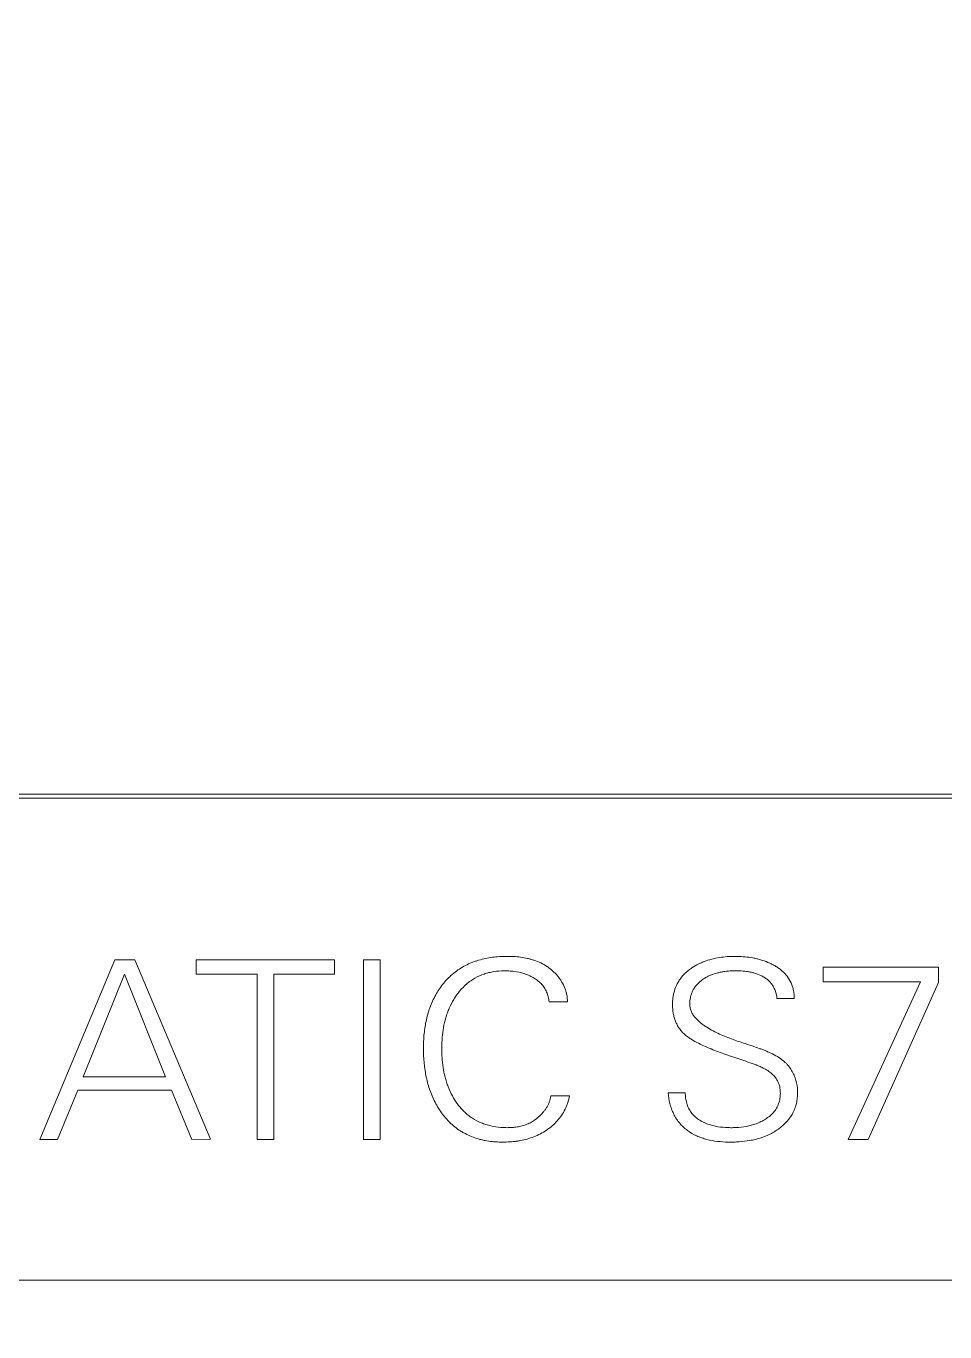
# Model space of a CAD drawing. Header units: millimetres. Extents: x 1359 to 3577, y 1336 to 3557.
# Drawn here: x 2572.91 to 2588.19, y 3249.92 to 3271.65 of the extents above; entities that cross this region are included whole.
import ezdxf

# ---------------------------------------------------------------- set-up
doc = ezdxf.new("R2010")
doc.units = ezdxf.units.MM
doc.set_wipeout_variables(frame=1)
doc.layers.add('000-PI-Oprema', color=30, linetype='Continuous', lineweight=5)

msp = doc.modelspace()

# ---------------------------------------------------------------- wipeouts: each hides what was drawn before it
msp.add_wipeout([(2556.571, 3330.083), (2626.371, 3330.083), (2626.371, 3183.083), (2556.571, 3183.083)])

# ---------------------------------------------------------------- next in the draw order: linework, layer by layer
at = {"layer": '000-PI-Oprema', "color": 0, "linetype": 'ByBlock', "lineweight": 0}
for p, q in [((2602.121, 3258.802), (2562.121, 3258.802)), ((2602.121, 3258.802), (2562.121, 3258.802)), ((2602.071, 3258.867), (2562.171, 3258.867)), ((2602.071, 3258.867), (2562.171, 3258.867)), ((2574.381, 3256.111), (2573.136, 3253.123)), ((2574.381, 3256.111), (2573.136, 3253.123)), ((2574.715, 3256.111), (2574.381, 3256.111)), ((2574.715, 3256.111), (2574.381, 3256.111)), ((2575.973, 3253.125), (2574.715, 3256.111)), ((2575.973, 3253.125), (2574.715, 3256.111)), ((2575.738, 3256.111), (2575.738, 3255.871)), ((2578.037, 3256.111), (2575.738, 3256.111)), ((2575.738, 3256.111), (2575.738, 3255.871)), ((2578.037, 3256.111), (2575.738, 3256.111)), ((2578.037, 3255.871), (2578.037, 3256.111)), ((2578.037, 3255.871), (2578.037, 3256.111)), ((2578.519, 3256.111), (2578.519, 3253.123)), ((2578.798, 3256.111), (2578.519, 3256.111)), ((2578.519, 3256.111), (2578.519, 3253.123)), ((2578.798, 3256.111), (2578.519, 3256.111)), ((2578.798, 3253.123), (2578.798, 3256.111)), ((2578.798, 3253.123), (2578.798, 3256.111)), ((2586.163, 3255.987), (2586.163, 3255.743)), ((2588.083, 3255.987), (2586.163, 3255.987)), ((2586.163, 3255.987), (2586.163, 3255.743)), ((2588.083, 3255.987), (2586.163, 3255.987)), ((2588.084, 3255.735), (2588.083, 3255.987)), ((2588.084, 3255.735), (2588.083, 3255.987)), ((2573.855, 3254.166), (2574.546, 3255.871)), ((2573.855, 3254.166), (2574.546, 3255.871)), ((2574.546, 3255.871), (2575.223, 3254.166)), ((2574.546, 3255.871), (2575.223, 3254.166)), ((2575.738, 3255.871), (2576.748, 3255.871)), ((2575.738, 3255.871), (2576.748, 3255.871)), ((2576.748, 3255.871), (2576.748, 3253.123)), ((2576.748, 3255.871), (2576.748, 3253.123)), ((2577.027, 3253.123), (2577.027, 3255.871)), ((2577.027, 3255.871), (2578.037, 3255.871)), ((2577.027, 3253.123), (2577.027, 3255.871)), ((2577.027, 3255.871), (2578.037, 3255.871)), ((2586.163, 3255.743), (2587.787, 3255.743)), ((2586.163, 3255.743), (2587.787, 3255.743)), ((2587.787, 3255.743), (2586.581, 3253.123)), ((2587.787, 3255.743), (2586.581, 3253.123)), ((2586.914, 3253.123), (2588.084, 3255.735)), ((2586.914, 3253.123), (2588.084, 3255.735)), ((2581.606, 3255.412), (2581.911, 3255.412)), ((2581.606, 3255.412), (2581.911, 3255.412)), ((2583.66, 3255.358), (2583.66, 3255.362)), ((2583.66, 3255.358), (2583.66, 3255.362)), ((2585.397, 3255.469), (2585.683, 3255.469)), ((2585.397, 3255.469), (2585.683, 3255.469)), ((2575.223, 3254.166), (2573.855, 3254.166)), ((2575.223, 3254.166), (2573.855, 3254.166)), ((2573.429, 3253.123), (2573.765, 3253.943)), ((2573.429, 3253.123), (2573.765, 3253.943)), ((2573.765, 3253.943), (2575.325, 3253.943)), ((2573.765, 3253.943), (2575.325, 3253.943)), ((2575.325, 3253.943), (2575.665, 3253.123)), ((2575.325, 3253.943), (2575.665, 3253.123)), ((2581.946, 3253.848), (2581.637, 3253.848)), ((2581.946, 3253.848), (2581.637, 3253.848)), ((2583.872, 3253.897), (2583.586, 3253.897)), ((2583.872, 3253.897), (2583.586, 3253.897)), ((2575.665, 3253.123), (2575.973, 3253.125)), ((2575.665, 3253.123), (2575.973, 3253.125)), ((2576.748, 3253.123), (2577.027, 3253.123)), ((2576.748, 3253.123), (2577.027, 3253.123)), ((2578.519, 3253.123), (2578.798, 3253.123)), ((2578.519, 3253.123), (2578.798, 3253.123)), ((2607.371, 3250.783), (2556.871, 3250.783)), ((2607.371, 3250.783), (2556.871, 3250.783))]:
    msp.add_line(p, q, dxfattribs=at)
for points, knots in [([(2581.911, 3255.412), (2581.911, 3255.451), (2581.906, 3255.51), (2581.89, 3255.577), (2581.881, 3255.605), (2581.875, 3255.624), (2581.871, 3255.633), (2581.853, 3255.679), (2581.836, 3255.714), (2581.805, 3255.764), (2581.794, 3255.781), (2581.771, 3255.813), (2581.759, 3255.828), (2581.721, 3255.874), (2581.694, 3255.902), (2581.651, 3255.942), (2581.635, 3255.954), (2581.604, 3255.978), (2581.588, 3255.99), (2581.506, 3256.045), (2581.435, 3256.078), (2581.342, 3256.11), (2581.323, 3256.116), (2581.285, 3256.126), (2581.266, 3256.131), (2581.209, 3256.144), (2581.17, 3256.15), (2581.093, 3256.16), (2581.054, 3256.164), (2580.995, 3256.167), (2580.975, 3256.168), (2580.936, 3256.169), (2580.916, 3256.169), (2580.818, 3256.168), (2580.74, 3256.163), (2580.586, 3256.143), (2580.51, 3256.127), (2580.416, 3256.099), (2580.397, 3256.093), (2580.36, 3256.08), (2580.341, 3256.074), (2580.286, 3256.052), (2580.25, 3256.035), (2580.146, 3255.982), (2580.081, 3255.939), (2579.958, 3255.839), (2579.903, 3255.783), (2579.828, 3255.692), (2579.805, 3255.661), (2579.772, 3255.612), (2579.761, 3255.595), (2579.74, 3255.562), (2579.69, 3255.477), (2579.65, 3255.388), (2579.617, 3255.295), (2579.61, 3255.277), (2579.598, 3255.239), (2579.592, 3255.22), (2579.576, 3255.163), (2579.567, 3255.125), (2579.543, 3255.011), (2579.532, 3254.934), (2579.519, 3254.779), (2579.516, 3254.701), (2579.517, 3254.583), (2579.518, 3254.544), (2579.522, 3254.465), (2579.525, 3254.426), (2579.537, 3254.31), (2579.548, 3254.233), (2579.58, 3254.081), (2579.601, 3254.006), (2579.641, 3253.895), (2579.655, 3253.858), (2579.687, 3253.786), (2579.722, 3253.716), (2579.762, 3253.649), (2579.805, 3253.583), (2579.827, 3253.551), (2579.864, 3253.505), (2579.877, 3253.489), (2579.902, 3253.46), (2579.942, 3253.416), (2580.013, 3253.349), (2580.076, 3253.301), (2580.125, 3253.268), (2580.141, 3253.258), (2580.175, 3253.237), (2580.193, 3253.228), (2580.28, 3253.182), (2580.352, 3253.153), (2580.447, 3253.126), (2580.466, 3253.121), (2580.505, 3253.112), (2580.524, 3253.108), (2580.582, 3253.097), (2580.621, 3253.091), (2580.699, 3253.083), (2580.738, 3253.08), (2580.816, 3253.078), (2580.855, 3253.078), (2580.933, 3253.08), (2580.972, 3253.083), (2581.031, 3253.089), (2581.051, 3253.091), (2581.09, 3253.096), (2581.109, 3253.1), (2581.206, 3253.117), (2581.281, 3253.138), (2581.391, 3253.181), (2581.427, 3253.197), (2581.497, 3253.234), (2581.531, 3253.254), (2581.579, 3253.287), (2581.595, 3253.299), (2581.626, 3253.322), (2581.641, 3253.335), (2581.671, 3253.36), (2581.686, 3253.374), (2581.714, 3253.401), (2581.782, 3253.472), (2581.837, 3253.553), (2581.881, 3253.641), (2581.889, 3253.659), (2581.904, 3253.696), (2581.924, 3253.751), (2581.938, 3253.809), (2581.946, 3253.848)], [0, 0, 0, 0, 0.015625, 0.023438, 0.027344, 0.027344, 0.03125, 0.03125, 0.046875, 0.046875, 0.054687, 0.054687, 0.0625, 0.0625, 0.078125, 0.078125, 0.085937, 0.085937, 0.09375, 0.09375, 0.125, 0.125, 0.132812, 0.132812, 0.140625, 0.140625, 0.15625, 0.15625, 0.171875, 0.171875, 0.179687, 0.179687, 0.1875, 0.1875, 0.21875, 0.21875, 0.25, 0.25, 0.257812, 0.257812, 0.265625, 0.265625, 0.28125, 0.28125, 0.3125, 0.3125, 0.34375, 0.34375, 0.359375, 0.359375, 0.367187, 0.367187, 0.375, 0.40625, 0.40625, 0.414062, 0.414062, 0.421875, 0.421875, 0.4375, 0.4375, 0.46875, 0.46875, 0.5, 0.5, 0.515625, 0.515625, 0.53125, 0.53125, 0.5625, 0.5625, 0.59375, 0.59375, 0.609375, 0.609375, 0.625, 0.640625, 0.640625, 0.65625, 0.65625, 0.664062, 0.664062, 0.671875, 0.6875, 0.703125, 0.703125, 0.710937, 0.710937, 0.71875, 0.71875, 0.75, 0.75, 0.757812, 0.757812, 0.765625, 0.765625, 0.78125, 0.78125, 0.796875, 0.796875, 0.8125, 0.8125, 0.828125, 0.828125, 0.835937, 0.835937, 0.84375, 0.84375, 0.875, 0.875, 0.890625, 0.890625, 0.90625, 0.90625, 0.914062, 0.914062, 0.921875, 0.921875, 0.929687, 0.929687, 0.9375, 0.96875, 0.96875, 0.976562, 0.976562, 0.984375, 1, 1, 1, 1]), ([(2581.911, 3255.412), (2581.911, 3255.451), (2581.906, 3255.51), (2581.89, 3255.577), (2581.881, 3255.605), (2581.875, 3255.624), (2581.871, 3255.633), (2581.853, 3255.679), (2581.836, 3255.714), (2581.805, 3255.764), (2581.794, 3255.781), (2581.771, 3255.813), (2581.759, 3255.828), (2581.721, 3255.874), (2581.694, 3255.902), (2581.651, 3255.942), (2581.635, 3255.954), (2581.604, 3255.978), (2581.588, 3255.99), (2581.506, 3256.045), (2581.435, 3256.078), (2581.342, 3256.11), (2581.323, 3256.116), (2581.285, 3256.126), (2581.266, 3256.131), (2581.209, 3256.144), (2581.17, 3256.15), (2581.093, 3256.16), (2581.054, 3256.164), (2580.995, 3256.167), (2580.975, 3256.168), (2580.936, 3256.169), (2580.916, 3256.169), (2580.818, 3256.168), (2580.74, 3256.163), (2580.586, 3256.143), (2580.51, 3256.127), (2580.416, 3256.099), (2580.397, 3256.093), (2580.36, 3256.08), (2580.341, 3256.074), (2580.286, 3256.052), (2580.25, 3256.035), (2580.146, 3255.982), (2580.081, 3255.939), (2579.958, 3255.839), (2579.903, 3255.783), (2579.828, 3255.692), (2579.805, 3255.661), (2579.772, 3255.612), (2579.761, 3255.595), (2579.74, 3255.562), (2579.69, 3255.477), (2579.65, 3255.388), (2579.617, 3255.295), (2579.61, 3255.277), (2579.598, 3255.239), (2579.592, 3255.22), (2579.576, 3255.163), (2579.567, 3255.125), (2579.543, 3255.011), (2579.532, 3254.934), (2579.519, 3254.779), (2579.516, 3254.701), (2579.517, 3254.583), (2579.518, 3254.544), (2579.522, 3254.465), (2579.525, 3254.426), (2579.537, 3254.31), (2579.548, 3254.233), (2579.58, 3254.081), (2579.601, 3254.006), (2579.641, 3253.895), (2579.655, 3253.858), (2579.687, 3253.786), (2579.722, 3253.716), (2579.762, 3253.649), (2579.805, 3253.583), (2579.827, 3253.551), (2579.864, 3253.505), (2579.877, 3253.489), (2579.902, 3253.46), (2579.942, 3253.416), (2580.013, 3253.349), (2580.076, 3253.301), (2580.125, 3253.268), (2580.141, 3253.258), (2580.175, 3253.237), (2580.193, 3253.228), (2580.28, 3253.182), (2580.352, 3253.153), (2580.447, 3253.126), (2580.466, 3253.121), (2580.505, 3253.112), (2580.524, 3253.108), (2580.582, 3253.097), (2580.621, 3253.091), (2580.699, 3253.083), (2580.738, 3253.08), (2580.816, 3253.078), (2580.855, 3253.078), (2580.933, 3253.08), (2580.972, 3253.083), (2581.031, 3253.089), (2581.051, 3253.091), (2581.09, 3253.096), (2581.109, 3253.1), (2581.206, 3253.117), (2581.281, 3253.138), (2581.391, 3253.181), (2581.427, 3253.197), (2581.497, 3253.234), (2581.531, 3253.254), (2581.579, 3253.287), (2581.595, 3253.299), (2581.626, 3253.322), (2581.641, 3253.335), (2581.671, 3253.36), (2581.686, 3253.374), (2581.714, 3253.401), (2581.782, 3253.472), (2581.837, 3253.553), (2581.881, 3253.641), (2581.889, 3253.659), (2581.904, 3253.696), (2581.924, 3253.751), (2581.938, 3253.809), (2581.946, 3253.848)], [0, 0, 0, 0, 0.015625, 0.023438, 0.027344, 0.027344, 0.03125, 0.03125, 0.046875, 0.046875, 0.054687, 0.054687, 0.0625, 0.0625, 0.078125, 0.078125, 0.085937, 0.085937, 0.09375, 0.09375, 0.125, 0.125, 0.132812, 0.132812, 0.140625, 0.140625, 0.15625, 0.15625, 0.171875, 0.171875, 0.179687, 0.179687, 0.1875, 0.1875, 0.21875, 0.21875, 0.25, 0.25, 0.257812, 0.257812, 0.265625, 0.265625, 0.28125, 0.28125, 0.3125, 0.3125, 0.34375, 0.34375, 0.359375, 0.359375, 0.367187, 0.367187, 0.375, 0.40625, 0.40625, 0.414062, 0.414062, 0.421875, 0.421875, 0.4375, 0.4375, 0.46875, 0.46875, 0.5, 0.5, 0.515625, 0.515625, 0.53125, 0.53125, 0.5625, 0.5625, 0.59375, 0.59375, 0.609375, 0.609375, 0.625, 0.640625, 0.640625, 0.65625, 0.65625, 0.664062, 0.664062, 0.671875, 0.6875, 0.703125, 0.703125, 0.710937, 0.710937, 0.71875, 0.71875, 0.75, 0.75, 0.757812, 0.757812, 0.765625, 0.765625, 0.78125, 0.78125, 0.796875, 0.796875, 0.8125, 0.8125, 0.828125, 0.828125, 0.835937, 0.835937, 0.84375, 0.84375, 0.875, 0.875, 0.890625, 0.890625, 0.90625, 0.90625, 0.914062, 0.914062, 0.921875, 0.921875, 0.929687, 0.929687, 0.9375, 0.96875, 0.96875, 0.976562, 0.976562, 0.984375, 1, 1, 1, 1]), ([(2585.683, 3255.469), (2585.683, 3255.514), (2585.68, 3255.557), (2585.667, 3255.622), (2585.662, 3255.643), (2585.652, 3255.675), (2585.649, 3255.686), (2585.641, 3255.706), (2585.62, 3255.757), (2585.592, 3255.804), (2585.552, 3255.856), (2585.537, 3255.873), (2585.507, 3255.905), (2585.474, 3255.935), (2585.439, 3255.962), (2585.412, 3255.981), (2585.403, 3255.987), (2585.384, 3255.999), (2585.375, 3256.005), (2585.346, 3256.021), (2585.327, 3256.032), (2585.288, 3256.051), (2585.228, 3256.079), (2585.166, 3256.1), (2585.102, 3256.119), (2585.081, 3256.125), (2585.038, 3256.135), (2585.017, 3256.139), (2584.909, 3256.159), (2584.822, 3256.167), (2584.691, 3256.169), (2584.647, 3256.169), (2584.559, 3256.164), (2584.515, 3256.16), (2584.385, 3256.142), (2584.3, 3256.123), (2584.196, 3256.087), (2584.176, 3256.079), (2584.135, 3256.062), (2584.075, 3256.035), (2584.018, 3256.002), (2583.964, 3255.965), (2583.946, 3255.952), (2583.911, 3255.925), (2583.894, 3255.91), (2583.846, 3255.865), (2583.817, 3255.833), (2583.778, 3255.78), (2583.766, 3255.761), (2583.743, 3255.723), (2583.713, 3255.664), (2583.692, 3255.602), (2583.679, 3255.548), (2583.677, 3255.538), (2583.673, 3255.516), (2583.667, 3255.484), (2583.661, 3255.429), (2583.66, 3255.386), (2583.66, 3255.342), (2583.66, 3255.32), (2583.664, 3255.276), (2583.666, 3255.254), (2583.673, 3255.211), (2583.682, 3255.168), (2583.695, 3255.126), (2583.706, 3255.095), (2583.71, 3255.085), (2583.719, 3255.065), (2583.724, 3255.055), (2583.749, 3255.005), (2583.772, 3254.969), (2583.814, 3254.918), (2583.829, 3254.902), (2583.853, 3254.879), (2583.861, 3254.871), (2583.878, 3254.857), (2583.886, 3254.85), (2583.912, 3254.829), (2583.93, 3254.817), (2583.966, 3254.792), (2583.985, 3254.781), (2584.042, 3254.748), (2584.081, 3254.727), (2584.16, 3254.689), (2584.2, 3254.671), (2584.28, 3254.636), (2584.321, 3254.62), (2584.443, 3254.572), (2584.526, 3254.542), (2584.609, 3254.514)], [0, 0, 0, 0, 0.03125, 0.03125, 0.046875, 0.046875, 0.054688, 0.054688, 0.0625, 0.09375, 0.09375, 0.109375, 0.109375, 0.125, 0.140625, 0.140625, 0.148438, 0.148438, 0.15625, 0.15625, 0.171875, 0.171875, 0.1875, 0.21875, 0.21875, 0.234375, 0.234375, 0.25, 0.25, 0.3125, 0.3125, 0.34375, 0.34375, 0.375, 0.375, 0.4375, 0.4375, 0.453125, 0.453125, 0.46875, 0.5, 0.5, 0.515625, 0.515625, 0.53125, 0.53125, 0.5625, 0.5625, 0.578125, 0.578125, 0.59375, 0.625, 0.625, 0.632813, 0.632813, 0.640625, 0.65625, 0.671875, 0.671875, 0.6875, 0.6875, 0.703125, 0.703125, 0.71875, 0.734375, 0.734375, 0.742188, 0.742188, 0.75, 0.75, 0.78125, 0.78125, 0.796875, 0.796875, 0.804688, 0.804688, 0.8125, 0.8125, 0.828125, 0.828125, 0.84375, 0.84375, 0.875, 0.875, 0.90625, 0.90625, 0.9375, 0.9375, 1, 1, 1, 1]), ([(2585.683, 3255.469), (2585.683, 3255.514), (2585.68, 3255.557), (2585.667, 3255.622), (2585.662, 3255.643), (2585.652, 3255.675), (2585.649, 3255.686), (2585.641, 3255.706), (2585.62, 3255.757), (2585.592, 3255.804), (2585.552, 3255.856), (2585.537, 3255.873), (2585.507, 3255.905), (2585.474, 3255.935), (2585.439, 3255.962), (2585.412, 3255.981), (2585.403, 3255.987), (2585.384, 3255.999), (2585.375, 3256.005), (2585.346, 3256.021), (2585.327, 3256.032), (2585.288, 3256.051), (2585.228, 3256.079), (2585.166, 3256.1), (2585.102, 3256.119), (2585.081, 3256.125), (2585.038, 3256.135), (2585.017, 3256.139), (2584.909, 3256.159), (2584.822, 3256.167), (2584.691, 3256.169), (2584.647, 3256.169), (2584.559, 3256.164), (2584.515, 3256.16), (2584.385, 3256.142), (2584.3, 3256.123), (2584.196, 3256.087), (2584.176, 3256.079), (2584.135, 3256.062), (2584.075, 3256.035), (2584.018, 3256.002), (2583.964, 3255.965), (2583.946, 3255.952), (2583.911, 3255.925), (2583.894, 3255.91), (2583.846, 3255.865), (2583.817, 3255.833), (2583.778, 3255.78), (2583.766, 3255.761), (2583.743, 3255.723), (2583.713, 3255.664), (2583.692, 3255.602), (2583.679, 3255.548), (2583.677, 3255.538), (2583.673, 3255.516), (2583.667, 3255.484), (2583.661, 3255.429), (2583.66, 3255.386), (2583.66, 3255.342), (2583.66, 3255.32), (2583.664, 3255.276), (2583.666, 3255.254), (2583.673, 3255.211), (2583.682, 3255.168), (2583.695, 3255.126), (2583.706, 3255.095), (2583.71, 3255.085), (2583.719, 3255.065), (2583.724, 3255.055), (2583.749, 3255.005), (2583.772, 3254.969), (2583.814, 3254.918), (2583.829, 3254.902), (2583.853, 3254.879), (2583.861, 3254.871), (2583.878, 3254.857), (2583.886, 3254.85), (2583.912, 3254.829), (2583.93, 3254.817), (2583.966, 3254.792), (2583.985, 3254.781), (2584.042, 3254.748), (2584.081, 3254.727), (2584.16, 3254.689), (2584.2, 3254.671), (2584.28, 3254.636), (2584.321, 3254.62), (2584.443, 3254.572), (2584.526, 3254.542), (2584.609, 3254.514)], [0, 0, 0, 0, 0.03125, 0.03125, 0.046875, 0.046875, 0.054688, 0.054688, 0.0625, 0.09375, 0.09375, 0.109375, 0.109375, 0.125, 0.140625, 0.140625, 0.148438, 0.148438, 0.15625, 0.15625, 0.171875, 0.171875, 0.1875, 0.21875, 0.21875, 0.234375, 0.234375, 0.25, 0.25, 0.3125, 0.3125, 0.34375, 0.34375, 0.375, 0.375, 0.4375, 0.4375, 0.453125, 0.453125, 0.46875, 0.5, 0.5, 0.515625, 0.515625, 0.53125, 0.53125, 0.5625, 0.5625, 0.578125, 0.578125, 0.59375, 0.625, 0.625, 0.632813, 0.632813, 0.640625, 0.65625, 0.671875, 0.671875, 0.6875, 0.6875, 0.703125, 0.703125, 0.71875, 0.734375, 0.734375, 0.742188, 0.742188, 0.75, 0.75, 0.78125, 0.78125, 0.796875, 0.796875, 0.804688, 0.804688, 0.8125, 0.8125, 0.828125, 0.828125, 0.84375, 0.84375, 0.875, 0.875, 0.90625, 0.90625, 0.9375, 0.9375, 1, 1, 1, 1]), ([(2581.432, 3253.496), (2581.39, 3253.459), (2581.344, 3253.427), (2581.282, 3253.395), (2581.269, 3253.389), (2581.243, 3253.378), (2581.23, 3253.373), (2581.19, 3253.358), (2581.137, 3253.342), (2581.082, 3253.331), (2581.026, 3253.324), (2580.998, 3253.321), (2580.942, 3253.318), (2580.914, 3253.318), (2580.858, 3253.319), (2580.831, 3253.32), (2580.748, 3253.327), (2580.692, 3253.335), (2580.624, 3253.351), (2580.61, 3253.354), (2580.583, 3253.361), (2580.543, 3253.373), (2580.503, 3253.388), (2580.426, 3253.42), (2580.377, 3253.445), (2580.306, 3253.492), (2580.283, 3253.508), (2580.24, 3253.543), (2580.198, 3253.58), (2580.149, 3253.63), (2580.122, 3253.662), (2580.105, 3253.684), (2580.096, 3253.695), (2580.054, 3253.751), (2580.024, 3253.798), (2579.971, 3253.896), (2579.947, 3253.946), (2579.917, 3254.024), (2579.908, 3254.051), (2579.891, 3254.104), (2579.883, 3254.131), (2579.863, 3254.212), (2579.852, 3254.266), (2579.835, 3254.376), (2579.829, 3254.431), (2579.824, 3254.514), (2579.823, 3254.542), (2579.821, 3254.598), (2579.821, 3254.626), (2579.821, 3254.71), (2579.824, 3254.765), (2579.833, 3254.875), (2579.84, 3254.93), (2579.86, 3255.039), (2579.873, 3255.093), (2579.896, 3255.174), (2579.905, 3255.201), (2579.924, 3255.253), (2579.955, 3255.331), (2579.993, 3255.405), (2580.036, 3255.477), (2580.052, 3255.501), (2580.076, 3255.535), (2580.084, 3255.546), (2580.101, 3255.569), (2580.145, 3255.624), (2580.193, 3255.674), (2580.257, 3255.728), (2580.279, 3255.746), (2580.325, 3255.778), (2580.348, 3255.793), (2580.421, 3255.835), (2580.472, 3255.857), (2580.538, 3255.88), (2580.551, 3255.884), (2580.578, 3255.892), (2580.592, 3255.895), (2580.633, 3255.905), (2580.661, 3255.911), (2580.743, 3255.924), (2580.799, 3255.928), (2580.882, 3255.929), (2580.91, 3255.928), (2580.966, 3255.925), (2580.995, 3255.923), (2581.078, 3255.912), (2581.132, 3255.9), (2581.212, 3255.875), (2581.238, 3255.865), (2581.29, 3255.843), (2581.316, 3255.831), (2581.364, 3255.803), (2581.388, 3255.788), (2581.422, 3255.763), (2581.433, 3255.754), (2581.454, 3255.735), (2581.484, 3255.706), (2581.511, 3255.673), (2581.534, 3255.638), (2581.541, 3255.626), (2581.554, 3255.601), (2581.572, 3255.563), (2581.585, 3255.523), (2581.595, 3255.482), (2581.598, 3255.468), (2581.603, 3255.44), (2581.605, 3255.426), (2581.606, 3255.412)], [0, 0, 0, 0, 0.03125, 0.03125, 0.039063, 0.039063, 0.046875, 0.046875, 0.0625, 0.078125, 0.078125, 0.09375, 0.09375, 0.109375, 0.109375, 0.125, 0.125, 0.15625, 0.15625, 0.164063, 0.164063, 0.171875, 0.1875, 0.1875, 0.21875, 0.21875, 0.234375, 0.234375, 0.25, 0.265625, 0.273437, 0.273437, 0.28125, 0.28125, 0.3125, 0.3125, 0.34375, 0.34375, 0.359375, 0.359375, 0.375, 0.375, 0.40625, 0.40625, 0.4375, 0.4375, 0.453125, 0.453125, 0.46875, 0.46875, 0.5, 0.5, 0.53125, 0.53125, 0.5625, 0.5625, 0.578125, 0.578125, 0.59375, 0.625, 0.625, 0.640625, 0.640625, 0.648438, 0.648438, 0.65625, 0.6875, 0.6875, 0.703125, 0.703125, 0.71875, 0.71875, 0.75, 0.75, 0.757813, 0.757813, 0.765625, 0.765625, 0.78125, 0.78125, 0.8125, 0.8125, 0.828125, 0.828125, 0.84375, 0.84375, 0.875, 0.875, 0.890625, 0.890625, 0.90625, 0.90625, 0.921875, 0.921875, 0.929688, 0.929688, 0.9375, 0.953125, 0.953125, 0.960938, 0.960938, 0.96875, 0.984375, 0.984375, 0.992188, 0.992188, 1, 1, 1, 1]), ([(2581.432, 3253.496), (2581.39, 3253.459), (2581.344, 3253.427), (2581.282, 3253.395), (2581.269, 3253.389), (2581.243, 3253.378), (2581.23, 3253.373), (2581.19, 3253.358), (2581.137, 3253.342), (2581.082, 3253.331), (2581.026, 3253.324), (2580.998, 3253.321), (2580.942, 3253.318), (2580.914, 3253.318), (2580.858, 3253.319), (2580.831, 3253.32), (2580.748, 3253.327), (2580.692, 3253.335), (2580.624, 3253.351), (2580.61, 3253.354), (2580.583, 3253.361), (2580.543, 3253.373), (2580.503, 3253.388), (2580.426, 3253.42), (2580.377, 3253.445), (2580.306, 3253.492), (2580.283, 3253.508), (2580.24, 3253.543), (2580.198, 3253.58), (2580.149, 3253.63), (2580.122, 3253.662), (2580.105, 3253.684), (2580.096, 3253.695), (2580.054, 3253.751), (2580.024, 3253.798), (2579.971, 3253.896), (2579.947, 3253.946), (2579.917, 3254.024), (2579.908, 3254.051), (2579.891, 3254.104), (2579.883, 3254.131), (2579.863, 3254.212), (2579.852, 3254.266), (2579.835, 3254.376), (2579.829, 3254.431), (2579.824, 3254.514), (2579.823, 3254.542), (2579.821, 3254.598), (2579.821, 3254.626), (2579.821, 3254.71), (2579.824, 3254.765), (2579.833, 3254.875), (2579.84, 3254.93), (2579.86, 3255.039), (2579.873, 3255.093), (2579.896, 3255.174), (2579.905, 3255.201), (2579.924, 3255.253), (2579.955, 3255.331), (2579.993, 3255.405), (2580.036, 3255.477), (2580.052, 3255.501), (2580.076, 3255.535), (2580.084, 3255.546), (2580.101, 3255.569), (2580.145, 3255.624), (2580.193, 3255.674), (2580.257, 3255.728), (2580.279, 3255.746), (2580.325, 3255.778), (2580.348, 3255.793), (2580.421, 3255.835), (2580.472, 3255.857), (2580.538, 3255.88), (2580.551, 3255.884), (2580.578, 3255.892), (2580.592, 3255.895), (2580.633, 3255.905), (2580.661, 3255.911), (2580.743, 3255.924), (2580.799, 3255.928), (2580.882, 3255.929), (2580.91, 3255.928), (2580.966, 3255.925), (2580.995, 3255.923), (2581.078, 3255.912), (2581.132, 3255.9), (2581.212, 3255.875), (2581.238, 3255.865), (2581.29, 3255.843), (2581.316, 3255.831), (2581.364, 3255.803), (2581.388, 3255.788), (2581.422, 3255.763), (2581.433, 3255.754), (2581.454, 3255.735), (2581.484, 3255.706), (2581.511, 3255.673), (2581.534, 3255.638), (2581.541, 3255.626), (2581.554, 3255.601), (2581.572, 3255.563), (2581.585, 3255.523), (2581.595, 3255.482), (2581.598, 3255.468), (2581.603, 3255.44), (2581.605, 3255.426), (2581.606, 3255.412)], [0, 0, 0, 0, 0.03125, 0.03125, 0.039063, 0.039063, 0.046875, 0.046875, 0.0625, 0.078125, 0.078125, 0.09375, 0.09375, 0.109375, 0.109375, 0.125, 0.125, 0.15625, 0.15625, 0.164063, 0.164063, 0.171875, 0.1875, 0.1875, 0.21875, 0.21875, 0.234375, 0.234375, 0.25, 0.265625, 0.273437, 0.273437, 0.28125, 0.28125, 0.3125, 0.3125, 0.34375, 0.34375, 0.359375, 0.359375, 0.375, 0.375, 0.40625, 0.40625, 0.4375, 0.4375, 0.453125, 0.453125, 0.46875, 0.46875, 0.5, 0.5, 0.53125, 0.53125, 0.5625, 0.5625, 0.578125, 0.578125, 0.59375, 0.625, 0.625, 0.640625, 0.640625, 0.648438, 0.648438, 0.65625, 0.6875, 0.6875, 0.703125, 0.703125, 0.71875, 0.71875, 0.75, 0.75, 0.757813, 0.757813, 0.765625, 0.765625, 0.78125, 0.78125, 0.8125, 0.8125, 0.828125, 0.828125, 0.84375, 0.84375, 0.875, 0.875, 0.890625, 0.890625, 0.90625, 0.90625, 0.921875, 0.921875, 0.929688, 0.929688, 0.9375, 0.953125, 0.953125, 0.960938, 0.960938, 0.96875, 0.984375, 0.984375, 0.992188, 0.992188, 1, 1, 1, 1]), ([(2585.526, 3254.41), (2585.496, 3254.438), (2585.464, 3254.462), (2585.396, 3254.506), (2585.361, 3254.526), (2585.307, 3254.554), (2585.288, 3254.562), (2585.251, 3254.579), (2585.233, 3254.587), (2585.195, 3254.602), (2585.176, 3254.61), (2585.138, 3254.624), (2585.119, 3254.631), (2585.062, 3254.651), (2585.023, 3254.665), (2584.947, 3254.691), (2584.908, 3254.704), (2584.831, 3254.729), (2584.792, 3254.742), (2584.716, 3254.768), (2584.677, 3254.781), (2584.563, 3254.824), (2584.489, 3254.854), (2584.379, 3254.906), (2584.343, 3254.924), (2584.273, 3254.962), (2584.238, 3254.983), (2584.187, 3255.017), (2584.171, 3255.028), (2584.138, 3255.053), (2584.122, 3255.066), (2584.091, 3255.093), (2584.076, 3255.107), (2584.048, 3255.136), (2584.034, 3255.152), (2584.009, 3255.184), (2583.998, 3255.201), (2583.978, 3255.237), (2583.97, 3255.256), (2583.956, 3255.295), (2583.949, 3255.325), (2583.947, 3255.355), (2583.946, 3255.375), (2583.947, 3255.386), (2583.948, 3255.437), (2583.954, 3255.477), (2583.97, 3255.536), (2583.977, 3255.555), (2583.993, 3255.593), (2584.012, 3255.63), (2584.041, 3255.671), (2584.061, 3255.695), (2584.074, 3255.71), (2584.082, 3255.717), (2584.104, 3255.739), (2584.119, 3255.752), (2584.151, 3255.777), (2584.167, 3255.789), (2584.202, 3255.811), (2584.219, 3255.821), (2584.256, 3255.84), (2584.275, 3255.849), (2584.331, 3255.872), (2584.37, 3255.884), (2584.429, 3255.899), (2584.449, 3255.904), (2584.489, 3255.911), (2584.509, 3255.914), (2584.57, 3255.922), (2584.61, 3255.926), (2584.671, 3255.928), (2584.691, 3255.929), (2584.731, 3255.929), (2584.751, 3255.928), (2584.812, 3255.926), (2584.852, 3255.923), (2584.913, 3255.915), (2584.933, 3255.912), (2584.973, 3255.904), (2584.993, 3255.899), (2585.052, 3255.883), (2585.091, 3255.869), (2585.137, 3255.847), (2585.146, 3255.843), (2585.164, 3255.833), (2585.191, 3255.817), (2585.232, 3255.788), (2585.262, 3255.761), (2585.284, 3255.738), (2585.29, 3255.731), (2585.303, 3255.715), (2585.322, 3255.69), (2585.343, 3255.655), (2585.355, 3255.628), (2585.363, 3255.609), (2585.367, 3255.599), (2585.384, 3255.551), (2585.392, 3255.51), (2585.397, 3255.469)], [0, 0, 0, 0, 0.03125, 0.03125, 0.0625, 0.0625, 0.078125, 0.078125, 0.09375, 0.09375, 0.109375, 0.109375, 0.125, 0.125, 0.15625, 0.15625, 0.1875, 0.1875, 0.21875, 0.21875, 0.25, 0.25, 0.3125, 0.3125, 0.34375, 0.34375, 0.375, 0.375, 0.390625, 0.390625, 0.40625, 0.40625, 0.421875, 0.421875, 0.4375, 0.4375, 0.453125, 0.453125, 0.46875, 0.46875, 0.484375, 0.492187, 0.492187, 0.5, 0.5, 0.53125, 0.53125, 0.546875, 0.546875, 0.5625, 0.578125, 0.585937, 0.585937, 0.59375, 0.59375, 0.609375, 0.609375, 0.625, 0.625, 0.640625, 0.640625, 0.65625, 0.65625, 0.6875, 0.6875, 0.703125, 0.703125, 0.71875, 0.71875, 0.75, 0.75, 0.765625, 0.765625, 0.78125, 0.78125, 0.8125, 0.8125, 0.828125, 0.828125, 0.84375, 0.84375, 0.875, 0.875, 0.882813, 0.882813, 0.890625, 0.90625, 0.921875, 0.921875, 0.929687, 0.929687, 0.9375, 0.953125, 0.960937, 0.960937, 0.96875, 0.96875, 1, 1, 1, 1]), ([(2585.526, 3254.41), (2585.496, 3254.438), (2585.464, 3254.462), (2585.396, 3254.506), (2585.361, 3254.526), (2585.307, 3254.554), (2585.288, 3254.562), (2585.251, 3254.579), (2585.233, 3254.587), (2585.195, 3254.602), (2585.176, 3254.61), (2585.138, 3254.624), (2585.119, 3254.631), (2585.062, 3254.651), (2585.023, 3254.665), (2584.947, 3254.691), (2584.908, 3254.704), (2584.831, 3254.729), (2584.792, 3254.742), (2584.716, 3254.768), (2584.677, 3254.781), (2584.563, 3254.824), (2584.489, 3254.854), (2584.379, 3254.906), (2584.343, 3254.924), (2584.273, 3254.962), (2584.238, 3254.983), (2584.187, 3255.017), (2584.171, 3255.028), (2584.138, 3255.053), (2584.122, 3255.066), (2584.091, 3255.093), (2584.076, 3255.107), (2584.048, 3255.136), (2584.034, 3255.152), (2584.009, 3255.184), (2583.998, 3255.201), (2583.978, 3255.237), (2583.97, 3255.256), (2583.956, 3255.295), (2583.949, 3255.325), (2583.947, 3255.355), (2583.946, 3255.375), (2583.947, 3255.386), (2583.948, 3255.437), (2583.954, 3255.477), (2583.97, 3255.536), (2583.977, 3255.555), (2583.993, 3255.593), (2584.012, 3255.63), (2584.041, 3255.671), (2584.061, 3255.695), (2584.074, 3255.71), (2584.082, 3255.717), (2584.104, 3255.739), (2584.119, 3255.752), (2584.151, 3255.777), (2584.167, 3255.789), (2584.202, 3255.811), (2584.219, 3255.821), (2584.256, 3255.84), (2584.275, 3255.849), (2584.331, 3255.872), (2584.37, 3255.884), (2584.429, 3255.899), (2584.449, 3255.904), (2584.489, 3255.911), (2584.509, 3255.914), (2584.57, 3255.922), (2584.61, 3255.926), (2584.671, 3255.928), (2584.691, 3255.929), (2584.731, 3255.929), (2584.751, 3255.928), (2584.812, 3255.926), (2584.852, 3255.923), (2584.913, 3255.915), (2584.933, 3255.912), (2584.973, 3255.904), (2584.993, 3255.899), (2585.052, 3255.883), (2585.091, 3255.869), (2585.137, 3255.847), (2585.146, 3255.843), (2585.164, 3255.833), (2585.191, 3255.817), (2585.232, 3255.788), (2585.262, 3255.761), (2585.284, 3255.738), (2585.29, 3255.731), (2585.303, 3255.715), (2585.322, 3255.69), (2585.343, 3255.655), (2585.355, 3255.628), (2585.363, 3255.609), (2585.367, 3255.599), (2585.384, 3255.551), (2585.392, 3255.51), (2585.397, 3255.469)], [0, 0, 0, 0, 0.03125, 0.03125, 0.0625, 0.0625, 0.078125, 0.078125, 0.09375, 0.09375, 0.109375, 0.109375, 0.125, 0.125, 0.15625, 0.15625, 0.1875, 0.1875, 0.21875, 0.21875, 0.25, 0.25, 0.3125, 0.3125, 0.34375, 0.34375, 0.375, 0.375, 0.390625, 0.390625, 0.40625, 0.40625, 0.421875, 0.421875, 0.4375, 0.4375, 0.453125, 0.453125, 0.46875, 0.46875, 0.484375, 0.492187, 0.492187, 0.5, 0.5, 0.53125, 0.53125, 0.546875, 0.546875, 0.5625, 0.578125, 0.585937, 0.585937, 0.59375, 0.59375, 0.609375, 0.609375, 0.625, 0.625, 0.640625, 0.640625, 0.65625, 0.65625, 0.6875, 0.6875, 0.703125, 0.703125, 0.71875, 0.71875, 0.75, 0.75, 0.765625, 0.765625, 0.78125, 0.78125, 0.8125, 0.8125, 0.828125, 0.828125, 0.84375, 0.84375, 0.875, 0.875, 0.882813, 0.882813, 0.890625, 0.90625, 0.921875, 0.921875, 0.929687, 0.929687, 0.9375, 0.953125, 0.960937, 0.960937, 0.96875, 0.96875, 1, 1, 1, 1]), ([(2579.517, 3254.611), (2579.517, 3254.614), (2579.517, 3254.617), (2579.516, 3254.629), (2579.516, 3254.637), (2579.516, 3254.646)], [0, 0, 0, 0, 0.253425, 0.253425, 1, 1, 1, 1]), ([(2579.517, 3254.611), (2579.517, 3254.614), (2579.517, 3254.617), (2579.516, 3254.629), (2579.516, 3254.637), (2579.516, 3254.646)], [0, 0, 0, 0, 0.253425, 0.253425, 1, 1, 1, 1]), ([(2584.609, 3254.514), (2584.7, 3254.484), (2584.791, 3254.454), (2584.926, 3254.407), (2584.971, 3254.391), (2585.038, 3254.366), (2585.061, 3254.357), (2585.105, 3254.339), (2585.127, 3254.329), (2585.149, 3254.319)], [0, 0, 0, 0, 0.5, 0.5, 0.75, 0.75, 0.875, 0.875, 1, 1, 1, 1]), ([(2585.149, 3254.319), (2585.127, 3254.329), (2585.105, 3254.339), (2585.061, 3254.357), (2585.038, 3254.366), (2584.971, 3254.391), (2584.926, 3254.407), (2584.791, 3254.454), (2584.7, 3254.484), (2584.609, 3254.514)], [0, 0, 0, 0, 0.125, 0.125, 0.25, 0.25, 0.5, 0.5, 1, 1, 1, 1]), ([(2584.609, 3254.514), (2584.7, 3254.484), (2584.791, 3254.454), (2584.926, 3254.407), (2584.971, 3254.391), (2585.038, 3254.366), (2585.061, 3254.357), (2585.105, 3254.339), (2585.127, 3254.329), (2585.149, 3254.319)], [0, 0, 0, 0, 0.5, 0.5, 0.75, 0.75, 0.875, 0.875, 1, 1, 1, 1]), ([(2585.149, 3254.319), (2585.127, 3254.329), (2585.105, 3254.339), (2585.061, 3254.357), (2585.038, 3254.366), (2584.971, 3254.391), (2584.926, 3254.407), (2584.791, 3254.454), (2584.7, 3254.484), (2584.609, 3254.514)], [0, 0, 0, 0, 0.125, 0.125, 0.25, 0.25, 0.5, 0.5, 1, 1, 1, 1]), ([(2585.149, 3254.319), (2585.175, 3254.307), (2585.2, 3254.294), (2585.249, 3254.264), (2585.273, 3254.248), (2585.306, 3254.22), (2585.317, 3254.21), (2585.338, 3254.19), (2585.347, 3254.18), (2585.375, 3254.147), (2585.391, 3254.123), (2585.412, 3254.084), (2585.418, 3254.071), (2585.429, 3254.044), (2585.438, 3254.017), (2585.444, 3253.989), (2585.449, 3253.961), (2585.451, 3253.946), (2585.453, 3253.917), (2585.453, 3253.903), (2585.453, 3253.874), (2585.452, 3253.846), (2585.448, 3253.817), (2585.444, 3253.789), (2585.441, 3253.774), (2585.43, 3253.733), (2585.416, 3253.692), (2585.396, 3253.654), (2585.381, 3253.629), (2585.373, 3253.617), (2585.348, 3253.582), (2585.329, 3253.56), (2585.298, 3253.53), (2585.287, 3253.521), (2585.265, 3253.502), (2585.254, 3253.493), (2585.218, 3253.468), (2585.194, 3253.453), (2585.144, 3253.425), (2585.118, 3253.412), (2585.066, 3253.389), (2585.038, 3253.379), (2584.983, 3253.362), (2584.956, 3253.354), (2584.872, 3253.336), (2584.816, 3253.327), (2584.73, 3253.32), (2584.701, 3253.319), (2584.644, 3253.318), (2584.615, 3253.318), (2584.529, 3253.321), (2584.472, 3253.326), (2584.387, 3253.339), (2584.359, 3253.345), (2584.303, 3253.359), (2584.275, 3253.367), (2584.221, 3253.387), (2584.195, 3253.398), (2584.156, 3253.417), (2584.143, 3253.424), (2584.118, 3253.438), (2584.106, 3253.446), (2584.07, 3253.47), (2584.048, 3253.488), (2584.017, 3253.517), (2584.006, 3253.527), (2583.987, 3253.549), (2583.978, 3253.56), (2583.952, 3253.595), (2583.938, 3253.62), (2583.919, 3253.658), (2583.913, 3253.671), (2583.903, 3253.698), (2583.899, 3253.712), (2583.887, 3253.754), (2583.881, 3253.782), (2583.874, 3253.839), (2583.872, 3253.868), (2583.872, 3253.897)], [0, 0, 0, 0, 0.03125, 0.03125, 0.0625, 0.0625, 0.078125, 0.078125, 0.09375, 0.09375, 0.125, 0.125, 0.140625, 0.140625, 0.15625, 0.171875, 0.171875, 0.1875, 0.1875, 0.203125, 0.203125, 0.21875, 0.234375, 0.234375, 0.25, 0.25, 0.28125, 0.296875, 0.296875, 0.3125, 0.3125, 0.34375, 0.34375, 0.359375, 0.359375, 0.375, 0.375, 0.40625, 0.40625, 0.4375, 0.4375, 0.46875, 0.46875, 0.5, 0.5, 0.5625, 0.5625, 0.59375, 0.59375, 0.625, 0.625, 0.6875, 0.6875, 0.71875, 0.71875, 0.75, 0.75, 0.78125, 0.78125, 0.796875, 0.796875, 0.8125, 0.8125, 0.84375, 0.84375, 0.859375, 0.859375, 0.875, 0.875, 0.90625, 0.90625, 0.921875, 0.921875, 0.9375, 0.9375, 0.96875, 0.96875, 1, 1, 1, 1]), ([(2585.149, 3254.319), (2585.175, 3254.307), (2585.2, 3254.294), (2585.249, 3254.264), (2585.273, 3254.248), (2585.306, 3254.22), (2585.317, 3254.21), (2585.338, 3254.19), (2585.347, 3254.18), (2585.375, 3254.147), (2585.391, 3254.123), (2585.412, 3254.084), (2585.418, 3254.071), (2585.429, 3254.044), (2585.438, 3254.017), (2585.444, 3253.989), (2585.449, 3253.961), (2585.451, 3253.946), (2585.453, 3253.917), (2585.453, 3253.903), (2585.453, 3253.874), (2585.452, 3253.846), (2585.448, 3253.817), (2585.444, 3253.789), (2585.441, 3253.774), (2585.43, 3253.733), (2585.416, 3253.692), (2585.396, 3253.654), (2585.381, 3253.629), (2585.373, 3253.617), (2585.348, 3253.582), (2585.329, 3253.56), (2585.298, 3253.53), (2585.287, 3253.521), (2585.265, 3253.502), (2585.254, 3253.493), (2585.218, 3253.468), (2585.194, 3253.453), (2585.144, 3253.425), (2585.118, 3253.412), (2585.066, 3253.389), (2585.038, 3253.379), (2584.983, 3253.362), (2584.956, 3253.354), (2584.872, 3253.336), (2584.816, 3253.327), (2584.73, 3253.32), (2584.701, 3253.319), (2584.644, 3253.318), (2584.615, 3253.318), (2584.529, 3253.321), (2584.472, 3253.326), (2584.387, 3253.339), (2584.359, 3253.345), (2584.303, 3253.359), (2584.275, 3253.367), (2584.221, 3253.387), (2584.195, 3253.398), (2584.156, 3253.417), (2584.143, 3253.424), (2584.118, 3253.438), (2584.106, 3253.446), (2584.07, 3253.47), (2584.048, 3253.488), (2584.017, 3253.517), (2584.006, 3253.527), (2583.987, 3253.549), (2583.978, 3253.56), (2583.952, 3253.595), (2583.938, 3253.62), (2583.919, 3253.658), (2583.913, 3253.671), (2583.903, 3253.698), (2583.899, 3253.712), (2583.887, 3253.754), (2583.881, 3253.782), (2583.874, 3253.839), (2583.872, 3253.868), (2583.872, 3253.897)], [0, 0, 0, 0, 0.03125, 0.03125, 0.0625, 0.0625, 0.078125, 0.078125, 0.09375, 0.09375, 0.125, 0.125, 0.140625, 0.140625, 0.15625, 0.171875, 0.171875, 0.1875, 0.1875, 0.203125, 0.203125, 0.21875, 0.234375, 0.234375, 0.25, 0.25, 0.28125, 0.296875, 0.296875, 0.3125, 0.3125, 0.34375, 0.34375, 0.359375, 0.359375, 0.375, 0.375, 0.40625, 0.40625, 0.4375, 0.4375, 0.46875, 0.46875, 0.5, 0.5, 0.5625, 0.5625, 0.59375, 0.59375, 0.625, 0.625, 0.6875, 0.6875, 0.71875, 0.71875, 0.75, 0.75, 0.78125, 0.78125, 0.796875, 0.796875, 0.8125, 0.8125, 0.84375, 0.84375, 0.859375, 0.859375, 0.875, 0.875, 0.90625, 0.90625, 0.921875, 0.921875, 0.9375, 0.9375, 0.96875, 0.96875, 1, 1, 1, 1]), ([(2583.908, 3253.273), (2583.956, 3253.236), (2584.008, 3253.206), (2584.089, 3253.169), (2584.117, 3253.158), (2584.16, 3253.143), (2584.174, 3253.139), (2584.203, 3253.13), (2584.218, 3253.126), (2584.29, 3253.107), (2584.349, 3253.097), (2584.467, 3253.083), (2584.527, 3253.079), (2584.617, 3253.078), (2584.647, 3253.078), (2584.707, 3253.079), (2584.737, 3253.081), (2584.826, 3253.087), (2584.885, 3253.094), (2584.973, 3253.109), (2585.003, 3253.115), (2585.061, 3253.129), (2585.09, 3253.137), (2585.176, 3253.164), (2585.232, 3253.186), (2585.312, 3253.226), (2585.338, 3253.241), (2585.377, 3253.265), (2585.389, 3253.273), (2585.414, 3253.29), (2585.427, 3253.299), (2585.487, 3253.344), (2585.531, 3253.384), (2585.58, 3253.441), (2585.589, 3253.453), (2585.608, 3253.477), (2585.634, 3253.513), (2585.663, 3253.565), (2585.682, 3253.606), (2585.693, 3253.634), (2585.698, 3253.648), (2585.712, 3253.692), (2585.727, 3253.75), (2585.735, 3253.809), (2585.739, 3253.854), (2585.739, 3253.869), (2585.74, 3253.899), (2585.74, 3253.914), (2585.738, 3253.989), (2585.728, 3254.048), (2585.707, 3254.12), (2585.702, 3254.135), (2585.692, 3254.163), (2585.687, 3254.177), (2585.669, 3254.218), (2585.656, 3254.245), (2585.626, 3254.297), (2585.609, 3254.321), (2585.58, 3254.357), (2585.57, 3254.368), (2585.549, 3254.39), (2585.538, 3254.4), (2585.526, 3254.41)], [0, 0, 0, 0, 0.0625, 0.0625, 0.09375, 0.09375, 0.109375, 0.109375, 0.125, 0.125, 0.1875, 0.1875, 0.25, 0.25, 0.28125, 0.28125, 0.3125, 0.3125, 0.375, 0.375, 0.40625, 0.40625, 0.4375, 0.4375, 0.5, 0.5, 0.53125, 0.53125, 0.546875, 0.546875, 0.5625, 0.5625, 0.625, 0.625, 0.640625, 0.640625, 0.65625, 0.6875, 0.703125, 0.703125, 0.71875, 0.71875, 0.75, 0.78125, 0.78125, 0.796875, 0.796875, 0.8125, 0.8125, 0.875, 0.875, 0.890625, 0.890625, 0.90625, 0.90625, 0.9375, 0.9375, 0.96875, 0.96875, 0.984375, 0.984375, 1, 1, 1, 1]), ([(2583.908, 3253.273), (2583.956, 3253.236), (2584.008, 3253.206), (2584.089, 3253.169), (2584.117, 3253.158), (2584.16, 3253.143), (2584.174, 3253.139), (2584.203, 3253.13), (2584.218, 3253.126), (2584.29, 3253.107), (2584.349, 3253.097), (2584.467, 3253.083), (2584.527, 3253.079), (2584.617, 3253.078), (2584.647, 3253.078), (2584.707, 3253.079), (2584.737, 3253.081), (2584.826, 3253.087), (2584.885, 3253.094), (2584.973, 3253.109), (2585.003, 3253.115), (2585.061, 3253.129), (2585.09, 3253.137), (2585.176, 3253.164), (2585.232, 3253.186), (2585.312, 3253.226), (2585.338, 3253.241), (2585.377, 3253.265), (2585.389, 3253.273), (2585.414, 3253.29), (2585.427, 3253.299), (2585.487, 3253.344), (2585.531, 3253.384), (2585.58, 3253.441), (2585.589, 3253.453), (2585.608, 3253.477), (2585.634, 3253.513), (2585.663, 3253.565), (2585.682, 3253.606), (2585.693, 3253.634), (2585.698, 3253.648), (2585.712, 3253.692), (2585.727, 3253.75), (2585.735, 3253.809), (2585.739, 3253.854), (2585.739, 3253.869), (2585.74, 3253.899), (2585.74, 3253.914), (2585.738, 3253.989), (2585.728, 3254.048), (2585.707, 3254.12), (2585.702, 3254.135), (2585.692, 3254.163), (2585.687, 3254.177), (2585.669, 3254.218), (2585.656, 3254.245), (2585.626, 3254.297), (2585.609, 3254.321), (2585.58, 3254.357), (2585.57, 3254.368), (2585.549, 3254.39), (2585.538, 3254.4), (2585.526, 3254.41)], [0, 0, 0, 0, 0.0625, 0.0625, 0.09375, 0.09375, 0.109375, 0.109375, 0.125, 0.125, 0.1875, 0.1875, 0.25, 0.25, 0.28125, 0.28125, 0.3125, 0.3125, 0.375, 0.375, 0.40625, 0.40625, 0.4375, 0.4375, 0.5, 0.5, 0.53125, 0.53125, 0.546875, 0.546875, 0.5625, 0.5625, 0.625, 0.625, 0.640625, 0.640625, 0.65625, 0.6875, 0.703125, 0.703125, 0.71875, 0.71875, 0.75, 0.78125, 0.78125, 0.796875, 0.796875, 0.8125, 0.8125, 0.875, 0.875, 0.890625, 0.890625, 0.90625, 0.90625, 0.9375, 0.9375, 0.96875, 0.96875, 0.984375, 0.984375, 1, 1, 1, 1]), ([(2581.637, 3253.848), (2581.631, 3253.813), (2581.622, 3253.78), (2581.604, 3253.731), (2581.597, 3253.715), (2581.582, 3253.684), (2581.566, 3253.654), (2581.547, 3253.625), (2581.527, 3253.597), (2581.516, 3253.583), (2581.482, 3253.544), (2581.458, 3253.519), (2581.432, 3253.496)], [0, 0, 0, 0, 0.25, 0.25, 0.375, 0.375, 0.5, 0.625, 0.625, 0.75, 0.75, 1, 1, 1, 1]), ([(2581.637, 3253.848), (2581.631, 3253.813), (2581.622, 3253.78), (2581.604, 3253.731), (2581.597, 3253.715), (2581.582, 3253.684), (2581.566, 3253.654), (2581.547, 3253.625), (2581.527, 3253.597), (2581.516, 3253.583), (2581.482, 3253.544), (2581.458, 3253.519), (2581.432, 3253.496)], [0, 0, 0, 0, 0.25, 0.25, 0.375, 0.375, 0.5, 0.625, 0.625, 0.75, 0.75, 1, 1, 1, 1]), ([(2583.908, 3253.273), (2583.858, 3253.308), (2583.814, 3253.35), (2583.765, 3253.408), (2583.756, 3253.42), (2583.738, 3253.444), (2583.712, 3253.482), (2583.676, 3253.547), (2583.653, 3253.603), (2583.632, 3253.66), (2583.623, 3253.689), (2583.601, 3253.777), (2583.591, 3253.837), (2583.586, 3253.897)], [0, 0, 0, 0, 0.25, 0.25, 0.3125, 0.3125, 0.375, 0.5, 0.625, 0.625, 0.75, 0.75, 1, 1, 1, 1]), ([(2583.586, 3253.897), (2583.591, 3253.837), (2583.601, 3253.777), (2583.62, 3253.703), (2583.624, 3253.689), (2583.633, 3253.66), (2583.647, 3253.617), (2583.676, 3253.547), (2583.705, 3253.495), (2583.73, 3253.457), (2583.738, 3253.444), (2583.756, 3253.42), (2583.803, 3253.36), (2583.858, 3253.309), (2583.908, 3253.273)], [0, 0, 0, 0, 0.25, 0.25, 0.3125, 0.3125, 0.375, 0.5, 0.625, 0.625, 0.6875, 0.6875, 0.75, 1, 1, 1, 1]), ([(2583.908, 3253.273), (2583.858, 3253.308), (2583.814, 3253.35), (2583.765, 3253.408), (2583.756, 3253.42), (2583.738, 3253.444), (2583.712, 3253.482), (2583.676, 3253.547), (2583.653, 3253.603), (2583.632, 3253.66), (2583.623, 3253.689), (2583.601, 3253.777), (2583.591, 3253.837), (2583.586, 3253.897)], [0, 0, 0, 0, 0.25, 0.25, 0.3125, 0.3125, 0.375, 0.5, 0.625, 0.625, 0.75, 0.75, 1, 1, 1, 1]), ([(2583.586, 3253.897), (2583.591, 3253.837), (2583.601, 3253.777), (2583.62, 3253.703), (2583.624, 3253.689), (2583.633, 3253.66), (2583.647, 3253.617), (2583.676, 3253.547), (2583.705, 3253.495), (2583.73, 3253.457), (2583.738, 3253.444), (2583.756, 3253.42), (2583.803, 3253.36), (2583.858, 3253.309), (2583.908, 3253.273)], [0, 0, 0, 0, 0.25, 0.25, 0.3125, 0.3125, 0.375, 0.5, 0.625, 0.625, 0.6875, 0.6875, 0.75, 1, 1, 1, 1])]:
    msp.add_open_spline(points, degree=3, knots=knots, dxfattribs=at)
for points in [[(2581.606, 3255.412), (2581.605, 3255.425), (2581.603, 3255.439), (2581.601, 3255.452)], [(2581.606, 3255.412), (2581.605, 3255.425), (2581.603, 3255.439), (2581.601, 3255.452)], [(2573.136, 3253.123), (2573.233, 3253.124), (2573.331, 3253.123), (2573.429, 3253.123)], [(2573.136, 3253.123), (2573.233, 3253.124), (2573.331, 3253.123), (2573.429, 3253.123)], [(2586.581, 3253.123), (2586.692, 3253.124), (2586.803, 3253.123), (2586.914, 3253.123)], [(2586.581, 3253.123), (2586.692, 3253.124), (2586.803, 3253.123), (2586.914, 3253.123)]]:
    msp.add_open_spline(points, degree=3, dxfattribs=at)

doc.saveas('drawing.dxf')
